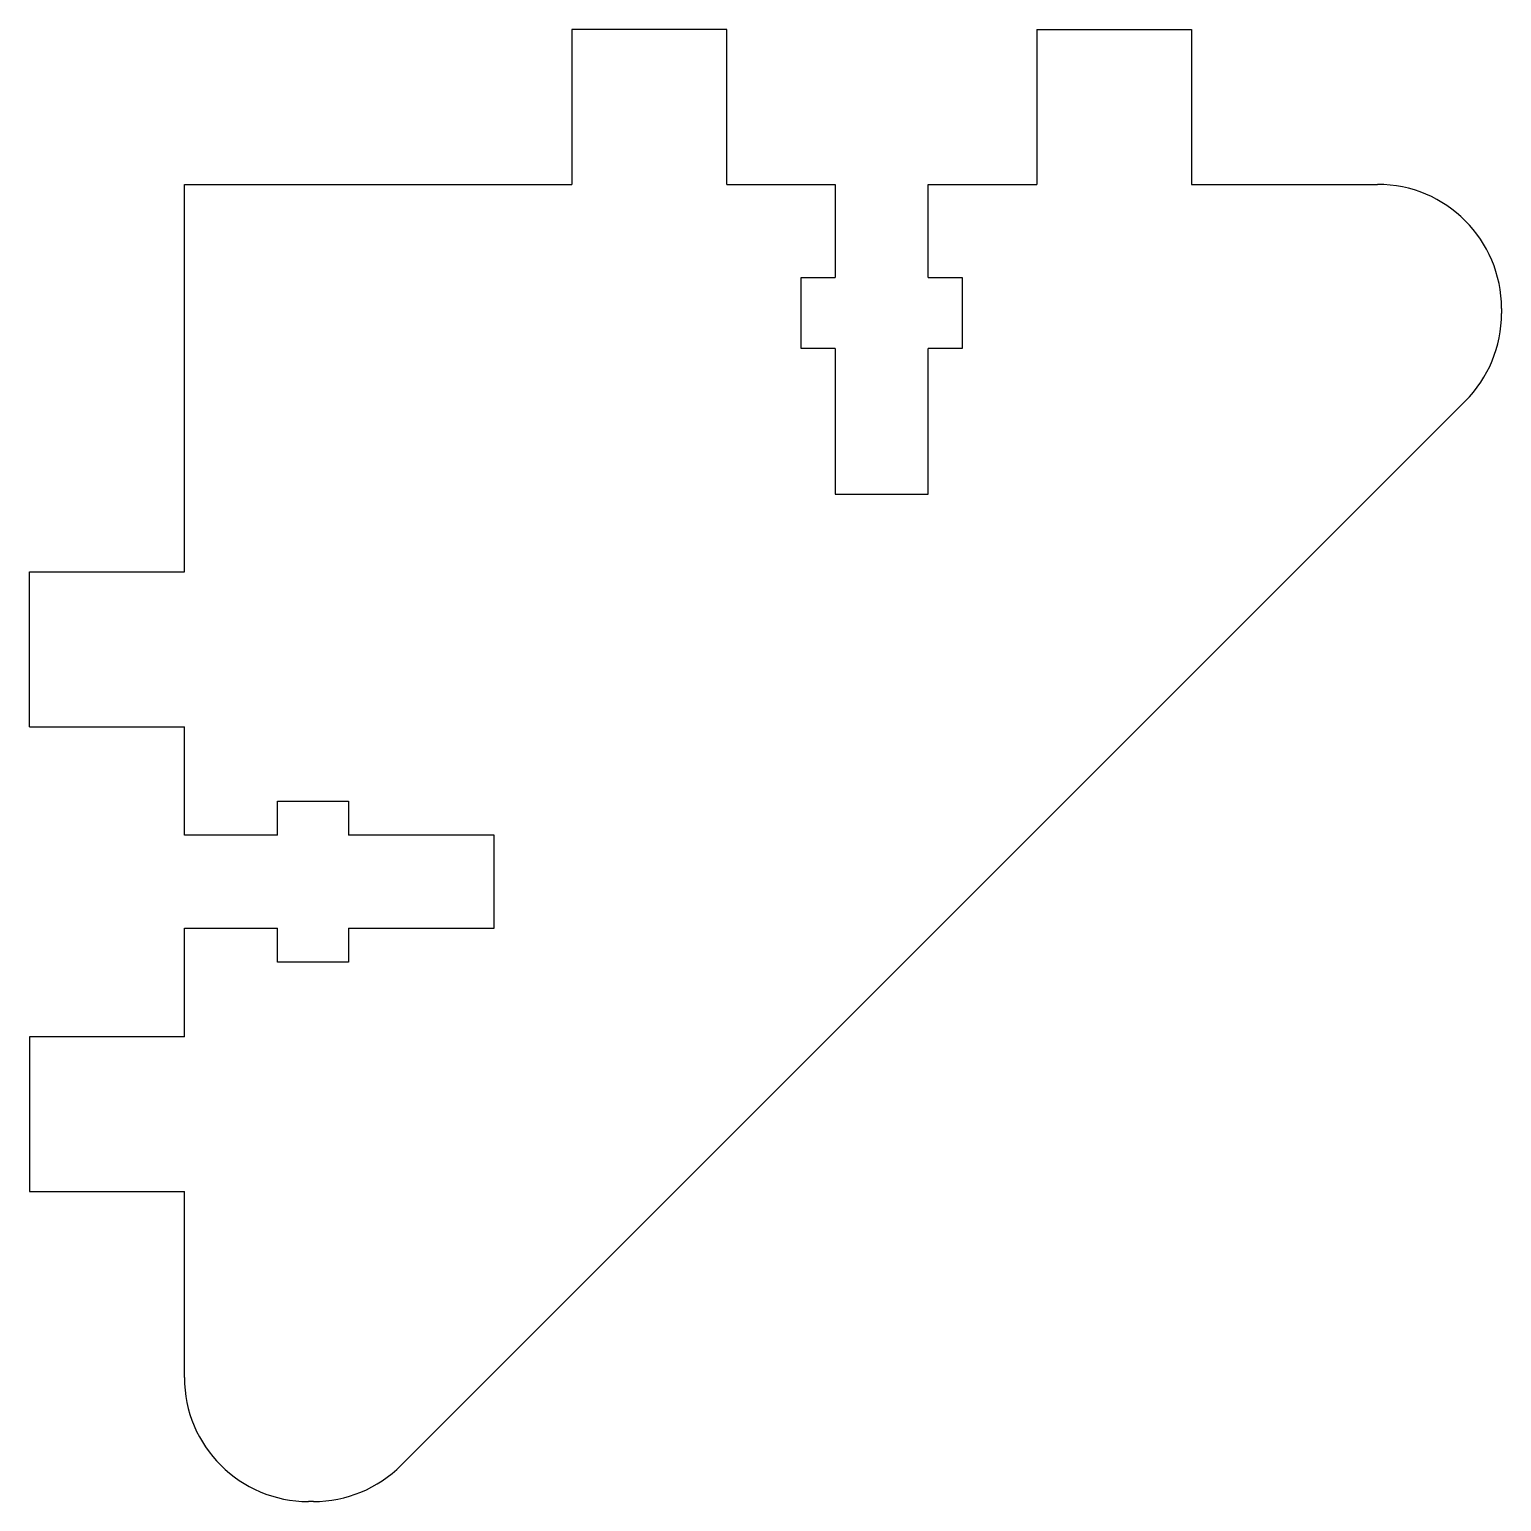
# Model space of a CAD drawing. Header units: millimetres. Extents: x 0 to 47.5, y -47.5 to 0.
import ezdxf

# ---------------------------------------------------------------- set-up
doc = ezdxf.new("R2010")
doc.units = ezdxf.units.MM

msp = doc.modelspace()

# ---------------------------------------------------------------- linework, layer by layer
at = {"color": 7, "linetype": 'Continuous', "lineweight": 25}
for p, q in [((22.5, 0), (17.5, 0)), ((17.5, 0), (17.5, -5)), ((22.5, -5), (22.5, 0)), ((32.5, 0), (37.5, 0)), ((32.5, 0), (32.5, -5)), ((37.5, 0), (37.5, -5)), ((5, -5), (17.5, -5)), ((5, -17.5), (5, -5)), ((22.5, -5), (26, -5)), ((26, -5), (26, -8)), ((29, -8), (29, -5)), ((29, -5), (32.5, -5)), ((37.5, -5), (43.5, -5)), ((24.9, -10.3), (24.9, -8)), ((24.9, -8), (26, -8)), ((29, -8), (30.1, -8)), ((30.1, -8), (30.1, -10.3)), ((47.5, -9), (47.5, -9.166)), ((26, -10.3), (24.9, -10.3)), ((26, -10.3), (26, -15)), ((30.1, -10.3), (29, -10.3)), ((29, -15), (29, -10.3)), ((46.328, -11.994), (11.994, -46.328)), ((26, -15), (29, -15)), ((0, -17.5), (5, -17.5)), ((0, -22.5), (0, -17.5)), ((0, -22.5), (5, -22.5)), ((5, -26), (5, -22.5)), ((8, -26), (8, -24.9)), ((8, -24.9), (10.3, -24.9)), ((10.3, -24.9), (10.3, -26)), ((8, -26), (5, -26)), ((15, -26), (10.3, -26)), ((15, -29), (15, -26)), ((5, -29), (8, -29)), ((5, -32.5), (5, -29)), ((8, -30.1), (8, -29)), ((10.3, -29), (15, -29)), ((10.3, -29), (10.3, -30.1)), ((10.3, -30.1), (8, -30.1)), ((5, -32.5), (0, -32.5)), ((0, -32.5), (0, -37.5)), ((0, -37.5), (5, -37.5)), ((5, -43.5), (5, -37.5)), ((9.166, -47.5), (9, -47.5))]:
    msp.add_line(p, q, dxfattribs=at)
for centre, start, end in [((43.5, -9), 0, 90), ((43.5, -9.166), 315, 0), ((9, -43.5), 180, 270), ((9.166, -43.5), 270, 315)]:
    msp.add_arc(centre, 4, start, end, dxfattribs=at)

doc.saveas('drawing.dxf')
